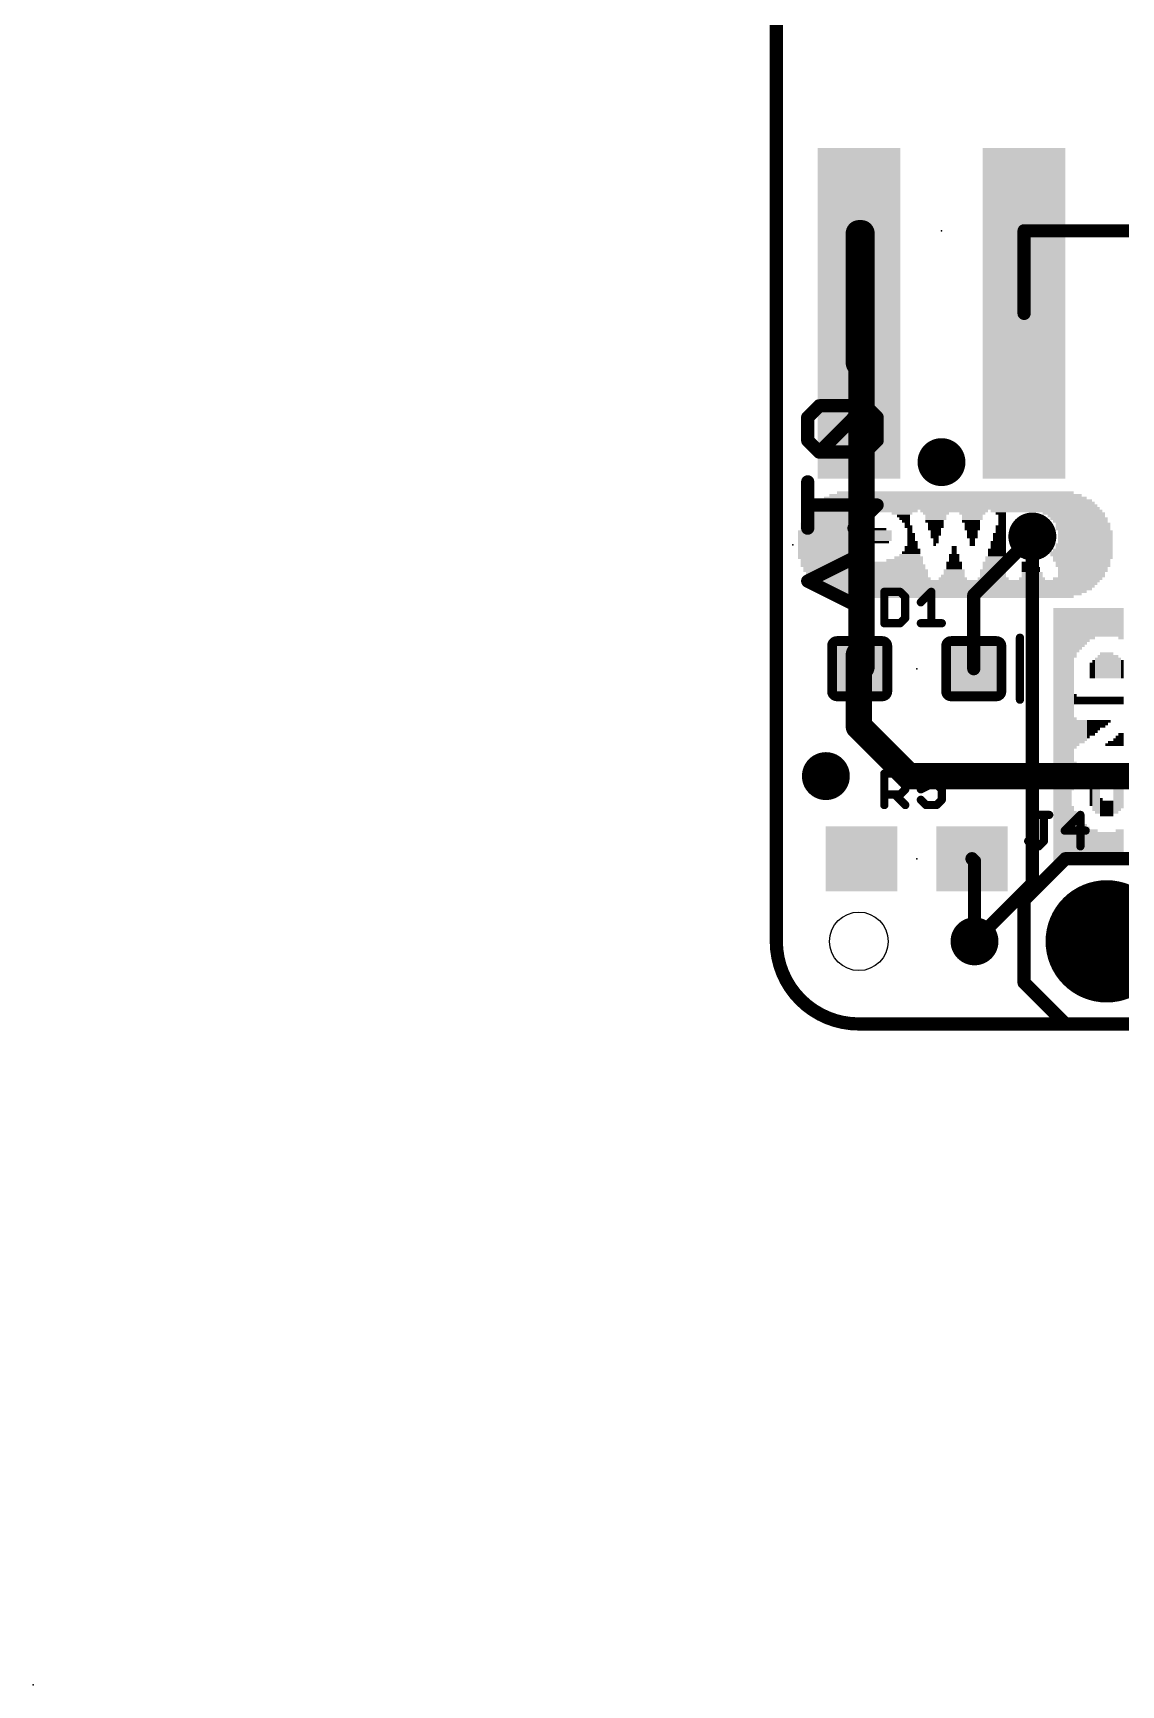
# Model space of a CAD drawing. Extents: x -11.4 to 25.5, y -10.2 to 36.9.
# Drawn here: x -11.43 to 5.3, y -10.16 to 15.23 of the extents above; entities that cross this region are included whole.
import ezdxf

# ---------------------------------------------------------------- set-up
doc = ezdxf.new("R2010")
doc.units = 0
for name, color, linetype in [('1', 12, 'CONTINUOUS'), ('16', 132, 'CONTINUOUS'), ('17', 110, 'CONTINUOUS'), ('18', 110, 'CONTINUOUS'), ('20', 53, 'CONTINUOUS'), ('21', 41, 'CONTINUOUS'), ('23', 53, 'CONTINUOUS'), ('25', 253, 'CONTINUOUS'), ('31', 253, 'CONTINUOUS')]:
    doc.layers.add(name, color=color, linetype=linetype)

# ---------------------------------------------------------------- blocks, each defined once
blk = doc.blocks.new('RECT160000X160000R30')
at = {"const_width": 0.15}
blk.add_lwpolyline([(0.425, -0.35), (0.425, 0.35, 0.4142), (0.35, 0.425), (-0.35, 0.425, 0.4142), (-0.425, 0.35), (-0.425, -0.35, 0.4142), (-0.35, -0.425), (0.35, -0.425, 0.4142)], format="xyb", close=True, dxfattribs=at)
blk.add_solid([(-0.3754, -0.3754), (0.3754, -0.3754), (-0.3754, 0.3754), (0.3754, 0.3754)])
blk = doc.blocks.new('ROUNDP')
at = {"const_width": 0.5}
blk.add_lwpolyline([(0, -0.25, 1), (0, 0.25, 1), (0, -0.25)], format="xyb", dxfattribs=at)
blk = doc.blocks.new('RECT')
blk.add_solid([(-0.5, -0.5), (0.5, -0.5), (-0.5, 0.5), (0.5, 0.5)])
blk = doc.blocks.new('ROUNDV')
at = {"const_width": 0.5}
blk.add_lwpolyline([(0, -0.25, 1), (0, 0.25, 1), (0, -0.25)], format="xyb", dxfattribs=at)

msp = doc.modelspace()

# ---------------------------------------------------------------- linework, layer by layer
at = {"layer": '1'}
for points, const_width in [([(0, 1.27), (0, 24.13)], 0.2032), ([(1.309, 12.153), (1.27, 12.153)], 0.4064), ([(1.27, 12.153), (1.27, 10.922)], 0.4064), ([(1.309, 12.153), (1.309, 5.488)], 0.4064), ([(3.81, 10.922), (3.81, 12.192)], 0.2032), ([(3.81, 12.192), (6.135, 12.192)], 0.2032), ([(1.27, 10.922), (1.27, 10.16)], 0.4064), ([(3.036, 6.592), (3.937, 7.493)], 0.2032), ([(3.036, 5.461), (3.036, 6.592)], 0.2032), ([(1.27, 4.572), (1.27, 5.676)], 0.4064), ([(1.27, 5.676), (1.282, 5.676)], 0.4064), ([(1.282, 5.676), (1.282, 5.461)], 0.4064), ([(1.309, 5.488), (1.282, 5.461)], 0.4064), ([(2.032, 3.81), (1.27, 4.572)], 0.4064), ([(6.35, 3.81), (2.032, 3.81)], 0.4064), ([(3.048, 2.501), (3.009, 2.54)], 0.2032), ([(3.048, 1.27), (3.048, 2.501)], 0.2032), ([(24.13, 0), (1.27, 0)], 0.2032)]:
    msp.add_lwpolyline(points, dxfattribs=dict(at, const_width=const_width))
for points, const_width in [([(1.27, 12.2546, 1), (1.27, 12.0514)], 0.2032), ([(1.3716, 12.153, 1), (1.1684, 12.153)], 0.2032), ([(1.4106, 12.153, 1), (1.2074, 12.153)], 0.2032), ([(1.309, 12.0514, 1), (1.309, 12.2546)], 0.2032), ([(3.8608, 12.192, 1), (3.7592, 12.192)], 0.1016), ([(3.81, 12.2428, 1), (3.81, 12.1412)], 0.1016), ([(1.3716, 10.922, 1), (1.1684, 10.922)], 0.2032), ([(1.1684, 10.922, 1), (1.3716, 10.922)], 0.2032), ([(3.7592, 10.922, 1), (3.8608, 10.922)], 0.1016), ([(1.1684, 10.16, 1), (1.3716, 10.16)], 0.2032), ([(3.9729, 7.4571, 1), (3.9011, 7.5289)], 0.1016), ([(3.0868, 6.592, 1), (2.9852, 6.592)], 0.1016), ([(3.0001, 6.6279, 1), (3.0719, 6.5561)], 0.1016), ([(1.3716, 5.676, 1), (1.1684, 5.676)], 0.2032), ([(1.27, 5.7776, 1), (1.27, 5.5744)], 0.2032), ([(1.3836, 5.676, 1), (1.1804, 5.676)], 0.2032), ([(1.282, 5.5744, 1), (1.282, 5.7776)], 0.2032), ([(1.2102, 5.5328, 1), (1.3538, 5.3892)], 0.2032), ([(1.2074, 5.488, 1), (1.4106, 5.488)], 0.2032), ([(1.3808, 5.4162, 1), (1.2372, 5.5598)], 0.2032), ([(1.1804, 5.461, 1), (1.3836, 5.461)], 0.2032), ([(2.9852, 5.461, 1), (3.0868, 5.461)], 0.1016), ([(1.1684, 4.572, 1), (1.3716, 4.572)], 0.2032), ([(1.3418, 4.6438, 1), (1.1982, 4.5002)], 0.2032), ([(2.032, 3.9116, 1), (2.032, 3.7084)], 0.2032), ([(1.9602, 3.7382, 1), (2.1038, 3.8818)], 0.2032), ([(3.0449, 2.5759, 1), (2.9731, 2.5041)], 0.1016), ([(3.0988, 2.501, 1), (2.9972, 2.501)], 0.1016), ([(3.0121, 2.4651, 1), (3.0839, 2.5369)], 0.1016), ([(0, 1.27, 0.4142), (1.27, 0)], 0.2032), ([(0.0508, 1.27, 1), (-0.0508, 1.27)], 0.1016), ([(-0.0508, 1.27, 1), (0.0508, 1.27)], 0.1016), ([(2.9972, 1.27, 1), (3.0988, 1.27)], 0.1016), ([(1.27, 0.0508, 1), (1.27, -0.0508)], 0.1016), ([(1.27, -0.0508, 1), (1.27, 0.0508)], 0.1016)]:
    msp.add_lwpolyline(points, format="xyb", dxfattribs=dict(at, const_width=const_width))
at = {"layer": '16', "const_width": 0.2032}
for points in [[(0, 24.13), (0, 1.27)], [(0.6606, 9.5022), (0.4826, 9.3243)], [(0.4826, 9.3243), (0.4826, 8.9683)], [(1.3724, 9.5022), (0.6606, 9.5022)], [(0.6606, 8.7904), (1.3724, 9.5022)], [(1.5503, 9.3243), (1.3724, 9.5022)], [(1.5503, 8.9683), (1.5503, 9.3243)], [(0.4826, 8.9683), (0.6606, 8.7904)], [(0.6606, 8.7904), (1.3724, 8.7904)], [(1.3724, 8.7904), (1.5503, 8.9683)], [(0.4826, 7.621), (0.4826, 8.3328)], [(1.5503, 7.9769), (0.4826, 7.9769)], [(1.1944, 7.621), (1.5503, 7.9769)], [(3.937, 7.493), (3.937, 2.159)], [(0.4826, 6.8075), (1.1944, 7.1634)], [(1.1944, 6.4516), (0.4826, 6.8075)], [(3.937, 2.159), (3.048, 1.27)], [(1.27, 0), (24.13, 0)]]:
    msp.add_lwpolyline(points, dxfattribs=at)
at = {"layer": '16'}
for points, const_width in [([(0.5334, 9.3243, 1), (0.4318, 9.3243)], 0.1016), ([(0.4467, 9.3602, 1), (0.5185, 9.2883)], 0.1016), ([(0.6606, 9.553, 1), (0.6606, 9.4514)], 0.1016), ([(0.6965, 9.4663, 1), (0.6246, 9.5381)], 0.1016), ([(1.4083, 9.5381, 1), (1.3364, 9.4663)], 0.1016), ([(1.4083, 9.4663, 1), (1.3364, 9.5381)], 0.1016), ([(1.3724, 9.4514, 1), (1.3724, 9.553)], 0.1016), ([(1.6011, 9.3243, 1), (1.4995, 9.3243)], 0.1016), ([(1.5144, 9.2883, 1), (1.5862, 9.3602)], 0.1016), ([(0.5185, 9.0043, 1), (0.4467, 8.9324)], 0.1016), ([(0.4318, 8.9683, 1), (0.5334, 8.9683)], 0.1016), ([(0.6606, 8.8412, 1), (0.6606, 8.7396)], 0.1016), ([(1.3724, 8.7396, 1), (1.3724, 8.8412)], 0.1016), ([(1.4995, 8.9683, 1), (1.6011, 8.9683)], 0.1016), ([(1.5862, 8.9324, 1), (1.5144, 9.0043)], 0.1016), ([(0.6246, 8.8263, 1), (0.6965, 8.7545)], 0.1016), ([(0.6246, 8.7545, 1), (0.6965, 8.8263)], 0.1016), ([(1.3364, 8.8263, 1), (1.4083, 8.7545)], 0.1016), ([(0.5334, 8.3328, 1), (0.4318, 8.3328)], 0.1016), ([(0.4826, 8.0277, 1), (0.4826, 7.9261)], 0.1016), ([(1.5862, 7.941, 1), (1.5144, 8.0128)], 0.1016), ([(1.5503, 7.9261, 1), (1.5503, 8.0277)], 0.1016), ([(0.4318, 7.621, 1), (0.5334, 7.621)], 0.1016), ([(1.1585, 7.6569, 1), (1.2303, 7.5851)], 0.1016), ([(3.9878, 7.493, 1), (3.8862, 7.493)], 0.1016), ([(1.2171, 7.118, 1), (1.1717, 7.2088)], 0.1016), ([(0.5053, 6.8529, 1), (0.4599, 6.7621)], 0.1016), ([(0.4599, 6.8529, 1), (0.5053, 6.7621)], 0.1016), ([(1.1717, 6.4062, 1), (1.2171, 6.497)], 0.1016), ([(3.8862, 2.159, 1), (3.9878, 2.159)], 0.1016), ([(3.9729, 2.1231, 1), (3.9011, 2.1949)], 0.1016), ([(0, 1.27, 0.4142), (1.27, 0)], 0.2032), ([(0.0508, 1.27, 1), (-0.0508, 1.27)], 0.1016), ([(-0.0508, 1.27, 1), (0.0508, 1.27)], 0.1016), ([(3.0121, 1.3059, 1), (3.0839, 1.2341)], 0.1016), ([(1.27, 0.0508, 1), (1.27, -0.0508)], 0.1016), ([(1.27, -0.0508, 1), (1.27, 0.0508)], 0.1016)]:
    msp.add_lwpolyline(points, format="xyb", dxfattribs=dict(at, const_width=const_width))
at = {"layer": '20', "const_width": 0.2032}
for points in [[(0, 24.13), (0, 1.27)], [(1.27, 0), (24.13, 0)]]:
    msp.add_lwpolyline(points, dxfattribs=at)
at = {"layer": '20'}
for points, const_width in [([(0, 1.27, 0.4142), (1.27, 0)], 0.2032), ([(0.0508, 1.27, 1), (-0.0508, 1.27)], 0.1016), ([(-0.0508, 1.27, 1), (0.0508, 1.27)], 0.1016), ([(1.27, 0.0508, 1), (1.27, -0.0508)], 0.1016), ([(1.27, -0.0508, 1), (1.27, 0.0508)], 0.1016)]:
    msp.add_lwpolyline(points, format="xyb", dxfattribs=dict(at, const_width=const_width))
msp.add_circle((1.27, 1.27), 0.45, dxfattribs=at)
at = {"layer": '21'}
for points, const_width in [([(3.7783, 5.9373, 1), (3.7147, 5.9373)], 0.0635), ([(3.7147, 4.9848, 1), (3.7783, 4.9848)], 0.0635), ([(4.445, 2.5908, 1), (4.445, 2.4892)], 0.1016), ([(4.4809, 2.5041, 1), (4.4091, 2.5759)], 0.1016), ([(3.8608, 1.905, 1), (3.7592, 1.905)], 0.1016), ([(3.7741, 1.9409, 1), (3.8459, 1.8691)], 0.1016), ([(3.8459, 0.6709, 1), (3.7741, 0.5991)], 0.1016), ([(3.7592, 0.635, 1), (3.8608, 0.635)], 0.1016), ([(4.445, 0.0508, 1), (4.445, -0.0508)], 0.1016), ([(4.4091, -0.0359, 1), (4.4809, 0.0359)], 0.1016)]:
    msp.add_lwpolyline(points, format="xyb", dxfattribs=dict(at, const_width=const_width))
for points, const_width in [([(3.7465, 5.9373), (3.7465, 4.9848)], 0.127), ([(4.445, 2.54), (3.81, 1.905)], 0.2032), ([(4.445, 2.54), (5.715, 2.54)], 0.2032), ([(3.81, 1.905), (3.81, 0.635)], 0.2032), ([(3.81, 0.635), (4.445, 0)], 0.2032), ([(5.715, 0), (4.445, 0)], 0.2032)]:
    msp.add_lwpolyline(points, dxfattribs=dict(at, const_width=const_width))
at = {"layer": '23'}
for p in [(2.54, 12.192), (0.254, 7.366), (2.159, 5.461), (2.159, 2.54), (5.08, 2.032), (5.08, 1.27), (-11.43, -10.16)]:
    msp.add_point(p, dxfattribs=at)
at = {"layer": '25', "const_width": 0.127}
for points in [[(1.6612, 6.6425), (1.6612, 6.1595)], [(1.9027, 6.6425), (1.6612, 6.6425)], [(1.9832, 6.562), (1.9027, 6.6425)], [(1.9832, 6.24), (1.9832, 6.562)], [(2.2225, 6.4815), (2.3835, 6.6425)], [(2.3835, 6.6425), (2.3835, 6.1595)], [(1.6612, 6.1595), (1.9027, 6.1595)], [(1.9027, 6.1595), (1.9832, 6.24)], [(2.2225, 6.1595), (2.5445, 6.1595)], [(1.6612, 3.3655), (1.6612, 3.8485)], [(1.6612, 3.8485), (1.9027, 3.8485)], [(1.9027, 3.8485), (1.9832, 3.768)], [(1.9832, 3.768), (1.9832, 3.607)], [(2.5445, 3.8485), (2.2225, 3.8485)], [(2.2225, 3.8485), (2.2225, 3.607)], [(1.9027, 3.5265), (1.6612, 3.5265)], [(1.8222, 3.5265), (1.9832, 3.3655)], [(1.9832, 3.607), (1.9027, 3.5265)], [(2.2225, 3.607), (2.3835, 3.6875)], [(2.3835, 3.6875), (2.464, 3.6875)], [(2.464, 3.6875), (2.5445, 3.607)], [(2.5445, 3.607), (2.5445, 3.446)], [(2.303, 3.3655), (2.2225, 3.446)], [(2.464, 3.3655), (2.303, 3.3655)], [(2.5445, 3.446), (2.464, 3.3655)], [(4.0345, 3.2135), (4.1955, 3.2135)], [(4.115, 2.811), (4.115, 3.2135)], [(4.6763, 3.2135), (4.4348, 2.972)], [(4.6763, 2.7305), (4.6763, 3.2135)], [(3.8735, 2.811), (3.954, 2.7305)], [(3.954, 2.7305), (4.0345, 2.7305)], [(4.0345, 2.7305), (4.115, 2.811)], [(4.4348, 2.972), (4.7568, 2.972)]]:
    msp.add_lwpolyline(points, dxfattribs=at)
at = {"layer": '25', "const_width": 0.0635}
for points in [[(1.6929, 6.6425, 1), (1.6294, 6.6425)], [(1.6612, 6.6743, 1), (1.6612, 6.6108)], [(1.9251, 6.665, 1), (1.8802, 6.6201)], [(1.9027, 6.6108, 1), (1.9027, 6.6743)], [(2.0149, 6.562, 1), (1.9514, 6.562)], [(1.9607, 6.5396, 1), (2.0056, 6.5845)], [(2.4153, 6.6425, 1), (2.3518, 6.6425)], [(2.406, 6.6201, 1), (2.3611, 6.665)], [(2.2, 6.504, 1), (2.245, 6.4591)], [(1.6612, 6.1913, 1), (1.6612, 6.1278)], [(1.6294, 6.1595, 1), (1.6929, 6.1595)], [(1.8802, 6.182, 1), (1.9251, 6.137)], [(1.9027, 6.1278, 1), (1.9027, 6.1913)], [(1.9514, 6.24, 1), (2.0149, 6.24)], [(2.0056, 6.2175, 1), (1.9607, 6.2625)], [(2.2225, 6.1913, 1), (2.2225, 6.1278)], [(2.3518, 6.1595, 1), (2.4153, 6.1595)], [(2.5445, 6.1278, 1), (2.5445, 6.1913)], [(1.6612, 3.8803, 1), (1.6612, 3.8168)], [(1.6929, 3.8485, 1), (1.6294, 3.8485)], [(1.9251, 3.871, 1), (1.8802, 3.8261)], [(1.9027, 3.8168, 1), (1.9027, 3.8803)], [(2.0149, 3.768, 1), (1.9514, 3.768)], [(1.9607, 3.7456, 1), (2.0056, 3.7905)], [(2.2543, 3.8485, 1), (2.1907, 3.8485)], [(2.2225, 3.8803, 1), (2.2225, 3.8168)], [(2.5445, 3.8168, 1), (2.5445, 3.8803)], [(1.6612, 3.5583, 1), (1.6612, 3.4948)], [(1.8446, 3.549, 1), (1.7997, 3.5041)], [(1.8802, 3.549, 1), (1.9251, 3.5041)], [(1.9027, 3.4948, 1), (1.9027, 3.5583)], [(1.9514, 3.607, 1), (2.0149, 3.607)], [(2.0056, 3.5846, 1), (1.9607, 3.6295)], [(2.1907, 3.607, 1), (2.2543, 3.607)], [(2.2083, 3.6354, 1), (2.2367, 3.5786)], [(2.3835, 3.7193, 1), (2.3835, 3.6558)], [(2.3977, 3.6591, 1), (2.3693, 3.7159)], [(2.4865, 3.71, 1), (2.4416, 3.6651)], [(2.464, 3.6558, 1), (2.464, 3.7193)], [(2.5763, 3.607, 1), (2.5128, 3.607)], [(2.5221, 3.5846, 1), (2.567, 3.6295)], [(1.6294, 3.3655, 1), (1.6929, 3.3655)], [(1.9607, 3.343, 1), (2.0056, 3.388)], [(2.245, 3.4685, 1), (2.2, 3.4235)], [(2.303, 3.3973, 1), (2.303, 3.3338)], [(2.2805, 3.343, 1), (2.3255, 3.388)], [(2.4416, 3.388, 1), (2.4865, 3.343)], [(2.464, 3.3338, 1), (2.464, 3.3973)], [(2.5128, 3.446, 1), (2.5763, 3.446)], [(2.567, 3.4235, 1), (2.5221, 3.4685)], [(4.0345, 3.2453, 1), (4.0345, 3.1818)], [(4.1468, 3.2135, 1), (4.0833, 3.2135)], [(4.1955, 3.1818, 1), (4.1955, 3.2453)], [(4.7081, 3.2135, 1), (4.6446, 3.2135)], [(4.6988, 3.1911, 1), (4.6539, 3.236)], [(3.896, 2.8335, 1), (3.851, 2.7885)], [(3.954, 2.7623, 1), (3.954, 2.6987)], [(4.0345, 2.6987, 1), (4.0345, 2.7623)], [(4.0833, 2.811, 1), (4.1468, 2.811)], [(4.1375, 2.7885, 1), (4.0926, 2.8335)], [(4.4348, 3.0038, 1), (4.4348, 2.9403)], [(4.4124, 2.9945, 1), (4.4573, 2.9496)], [(4.7568, 2.9403, 1), (4.7568, 3.0038)], [(3.9315, 2.708, 1), (3.9765, 2.753)], [(4.0121, 2.753, 1), (4.057, 2.708)], [(4.6446, 2.7305, 1), (4.7081, 2.7305)]]:
    msp.add_lwpolyline(points, format="xyb", dxfattribs=at)

# ---------------------------------------------------------------- block references
at = {"layer": '1', "xscale": 1.27, "yscale": 5.08}
msp.add_blockref('RECT', (1.27, 10.922), dxfattribs=at)
at = {"layer": '1', "xscale": 1.27, "yscale": 5.08, "rotation": 180}
msp.add_blockref('RECT', (3.81, 10.922), dxfattribs=at)
at = {"layer": '1', "rotation": 270}
for p in [(1.282, 5.461), (3.036, 5.461)]:
    msp.add_blockref('RECT160000X160000R30', p, dxfattribs=at)
at = {"layer": '1', "xscale": 1.1}
for p in [(1.309, 2.54), (3.009, 2.54)]:
    msp.add_blockref('RECT', p, dxfattribs=at)
at = {"layer": '17', "xscale": 1.8796, "yscale": 1.8796, "rotation": 90}
msp.add_blockref('ROUNDP', (5.08, 1.27), dxfattribs=at)
msp.add_blockref('ROUNDP', (5.08, 1.27), dxfattribs=at)
at = {"layer": '18', "xscale": 0.7366, "yscale": 0.7366}
for p in [(2.54, 8.636), (2.54, 8.636), (3.937, 7.493), (3.937, 7.493), (0.762, 3.81), (0.762, 3.81), (3.048, 1.27), (3.048, 1.27)]:
    msp.add_blockref('ROUNDV', p, dxfattribs=at)
at = {"layer": '21', "yscale": 0.04}
for p, xscale in [((2.754, 8.126), 3.88), ((2.754, 8.166), 3.64), ((1.334, 7.886), 1.68), ((2.754, 7.926), 4.44), ((2.754, 7.966), 4.36), ((2.754, 8.006), 4.28), ((2.754, 8.046), 4.2), ((2.754, 8.086), 4.04), ((2.734, 7.886), 1.04), ((4.154, 7.886), 1.72), ((0.794, 7.686), 0.84), ((0.794, 7.646), 0.84), ((0.794, 7.606), 0.84), ((0.814, 7.766), 0.8), ((0.814, 7.726), 0.8), ((0.834, 7.846), 0.76), ((0.834, 7.806), 0.76), ((1.574, 7.606), 0.24), ((1.934, 7.846), 0.32), ((1.954, 7.806), 0.2), ((1.974, 7.766), 0.16), ((1.994, 7.726), 0.12), ((2.014, 7.686), 0.08), ((2.034, 7.646), 0.12), ((2.054, 7.606), 0.08), ((2.454, 7.846), 0.4), ((2.454, 7.806), 0.32), ((2.454, 7.766), 0.32), ((2.434, 7.726), 0.28), ((2.454, 7.686), 0.24), ((2.454, 7.646), 0.24), ((2.434, 7.606), 0.2), ((3.014, 7.846), 0.4), ((3.014, 7.806), 0.32), ((3.014, 7.766), 0.32), ((2.994, 7.726), 0.28), ((3.014, 7.686), 0.24), ((3.014, 7.646), 0.24), ((3.014, 7.606), 0.24), ((3.454, 7.846), 0.16), ((3.454, 7.646), 0.16), ((3.454, 7.606), 0.16), ((3.474, 7.806), 0.12), ((3.474, 7.766), 0.12), ((3.474, 7.726), 0.12), ((3.474, 7.686), 0.12), ((3.894, 7.606), 0.24), ((4.574, 7.846), 0.96), ((4.614, 7.806), 0.88), ((4.654, 7.766), 0.88), ((4.674, 7.726), 0.84), ((4.714, 7.686), 0.84), ((4.714, 7.646), 0.84), ((4.714, 7.606), 0.84), ((0.774, 7.566), 0.88), ((0.774, 7.526), 0.88), ((0.774, 7.486), 0.88), ((0.774, 7.446), 0.88), ((0.774, 7.406), 0.88), ((0.774, 7.366), 0.88), ((1.614, 7.566), 0.32), ((1.614, 7.526), 0.32), ((1.614, 7.486), 0.32), ((1.614, 7.446), 0.32), ((1.594, 7.406), 0.28), ((2.054, 7.566), 0.08), ((2.074, 7.526), 0.12), ((2.074, 7.486), 0.12), ((2.074, 7.446), 0.12), ((2.094, 7.406), 0.16), ((2.094, 7.366), 0.16), ((2.454, 7.566), 0.16), ((2.454, 7.526), 0.16), ((2.434, 7.486), 0.12), ((2.454, 7.446), 0.08), ((2.454, 7.406), 0.08), ((2.434, 7.366), 0.04), ((3.014, 7.566), 0.16), ((3.014, 7.526), 0.16), ((3.014, 7.486), 0.16), ((3.014, 7.446), 0.08), ((3.014, 7.406), 0.08), ((3.014, 7.366), 0.08), ((3.414, 7.406), 0.24), ((3.414, 7.366), 0.24), ((3.434, 7.526), 0.2), ((3.434, 7.486), 0.2), ((3.434, 7.446), 0.2), ((3.454, 7.566), 0.16), ((3.914, 7.566), 0.28), ((3.934, 7.526), 0.32), ((3.934, 7.486), 0.32), ((3.914, 7.446), 0.28), ((3.914, 7.406), 0.28), ((4.734, 7.366), 0.88), ((4.754, 7.566), 0.84), ((4.754, 7.526), 0.84), ((4.754, 7.486), 0.84), ((4.754, 7.446), 0.84), ((4.754, 7.406), 0.84), ((0.774, 7.326), 0.88), ((0.774, 7.286), 0.88), ((0.774, 7.246), 0.88), ((0.774, 7.206), 0.88), ((0.774, 7.166), 0.88), ((0.794, 7.126), 0.84), ((1.974, 7.126), 0.56), ((2.034, 7.166), 0.44), ((2.054, 7.206), 0.32), ((2.074, 7.246), 0.28), ((2.074, 7.326), 0.2), ((2.094, 7.286), 0.24), ((2.734, 7.206), 0.16), ((2.734, 7.166), 0.16), ((2.734, 7.126), 0.16), ((2.734, 7.326), 0.08), ((2.734, 7.286), 0.08), ((2.734, 7.246), 0.08), ((3.374, 7.166), 0.32), ((3.374, 7.126), 0.32), ((3.394, 7.286), 0.28), ((3.394, 7.246), 0.28), ((3.394, 7.206), 0.28), ((3.414, 7.326), 0.24), ((4.694, 7.246), 0.96), ((4.694, 7.206), 0.96), ((4.714, 7.286), 0.92), ((4.714, 7.166), 0.92), ((4.694, 7.126), 0.88), ((4.734, 7.326), 0.88), ((0.794, 7.086), 0.84), ((0.794, 7.046), 0.84), ((0.814, 7.006), 0.8), ((0.814, 6.966), 0.8), ((0.834, 6.926), 0.76), ((0.834, 6.886), 0.76), ((0.874, 6.846), 0.76), ((1.894, 6.846), 0.96), ((1.854, 7.086), 0.8), ((1.874, 7.046), 0.84), ((1.874, 7.006), 0.84), ((1.894, 6.966), 0.88), ((1.894, 6.926), 0.88), ((1.894, 6.886), 0.88), ((2.714, 6.846), 0.44), ((2.714, 6.886), 0.36), ((2.734, 6.966), 0.32), ((2.734, 6.926), 0.32), ((2.734, 7.086), 0.24), ((2.734, 7.046), 0.24), ((2.734, 7.006), 0.24), ((3.334, 6.846), 0.48), ((3.334, 6.966), 0.4), ((3.334, 6.926), 0.4), ((3.334, 6.886), 0.4), ((3.354, 7.086), 0.36), ((3.354, 7.046), 0.36), ((3.354, 7.006), 0.36), ((3.934, 6.846), 0.4), ((3.894, 7.086), 0.24), ((3.894, 7.046), 0.24), ((3.914, 7.006), 0.28), ((3.914, 6.966), 0.28), ((3.934, 6.926), 0.32), ((3.934, 6.886), 0.32), ((4.634, 6.846), 0.76), ((4.714, 7.086), 0.84), ((4.714, 7.046), 0.84), ((4.714, 7.006), 0.76), ((4.714, 6.966), 0.76), ((4.694, 6.926), 0.72), ((4.694, 6.886), 0.72), ((2.754, 6.806), 4.44), ((2.754, 6.766), 4.36), ((2.754, 6.726), 4.28), ((2.754, 6.686), 4.2), ((2.754, 6.646), 4.04), ((2.754, 6.606), 3.88), ((2.754, 6.566), 3.64)]:
    msp.add_blockref('RECT', p, dxfattribs=dict(at, xscale=xscale))
at = {"layer": '21', "yscale": 0.04, "rotation": 90}
for p, xscale in [((4.28, 4.452), 3.88), ((4.32, 4.452), 3.88), ((4.36, 4.452), 3.88), ((4.4, 4.452), 3.88), ((4.44, 4.452), 3.88), ((4.48, 4.452), 3.88), ((4.52, 4.452), 3.88), ((4.56, 4.992), 2.8), ((4.6, 6.012), 0.76), ((4.64, 6.052), 0.68), ((4.68, 6.072), 0.64), ((4.72, 6.092), 0.6), ((4.76, 6.112), 0.56), ((4.8, 6.132), 0.52), ((4.84, 6.152), 0.48), ((4.88, 6.152), 0.48), ((4.92, 6.172), 0.44), ((4.96, 6.172), 0.44), ((5, 6.172), 0.44), ((5.04, 6.172), 0.44), ((5.08, 6.172), 0.44), ((5.12, 6.172), 0.44), ((5.16, 6.172), 0.44), ((5.2, 6.172), 0.44), ((5.24, 6.172), 0.44), ((5.28, 6.152), 0.48), ((5.32, 6.152), 0.48), ((4.88, 5.452), 0.28), ((4.92, 5.472), 0.32), ((4.96, 5.492), 0.36), ((5, 5.512), 0.4), ((5.04, 5.512), 0.4), ((5.08, 5.512), 0.4), ((5.12, 5.512), 0.4), ((5.16, 5.512), 0.4), ((5.2, 5.492), 0.36), ((5.24, 5.492), 0.36), ((5.28, 5.472), 0.32), ((5.32, 5.452), 0.28), ((4.84, 5.432), 0.24), ((4.6, 4.992), 0.16), ((4.64, 4.972), 0.12), ((4.68, 4.972), 0.12), ((4.72, 4.972), 0.12), ((4.76, 4.972), 0.12), ((4.8, 4.972), 0.12), ((4.84, 4.972), 0.12), ((4.88, 4.972), 0.12), ((4.92, 4.972), 0.12), ((4.96, 4.972), 0.12), ((5, 4.972), 0.12), ((5.04, 4.972), 0.12), ((5.08, 4.972), 0.12), ((5.12, 4.972), 0.12), ((5.16, 4.972), 0.12), ((5.2, 4.972), 0.12), ((5.24, 4.972), 0.12), ((5.28, 4.972), 0.12), ((5.32, 4.972), 0.12), ((4.6, 4.472), 0.48), ((4.64, 4.472), 0.4), ((4.68, 4.492), 0.36), ((4.72, 4.492), 0.36), ((4.76, 4.512), 0.32), ((4.8, 4.532), 0.28), ((4.84, 4.552), 0.24), ((4.88, 4.552), 0.24), ((4.92, 4.572), 0.2), ((4.96, 4.592), 0.16), ((5, 4.612), 0.12), ((5.04, 4.612), 0.12), ((5.08, 4.632), 0.08), ((5.12, 4.652), 0.04), ((5.12, 4.312), 0.08), ((5.16, 4.312), 0.08), ((5.2, 4.332), 0.12), ((5.24, 4.352), 0.16), ((5.28, 4.372), 0.2), ((5.32, 4.372), 0.2), ((5.08, 4.292), 0.04), ((4.6, 3.872), 0.32), ((4.64, 3.892), 0.2), ((4.68, 3.912), 0.16), ((4.72, 3.912), 0.16), ((4.76, 3.912), 0.16), ((4.8, 3.912), 0.16), ((4.84, 3.892), 0.2), ((4.88, 3.632), 0.72), ((4.92, 3.612), 0.76), ((4.96, 3.612), 0.76), ((5, 3.912), 0.16), ((5.04, 3.932), 0.12), ((5.08, 3.932), 0.12), ((5.12, 3.932), 0.12), ((5.16, 3.932), 0.12), ((5.2, 3.932), 0.12), ((5.24, 3.932), 0.12), ((5.28, 3.932), 0.12), ((5.32, 3.932), 0.12), ((4.84, 3.492), 0.28), ((5.2, 3.432), 0.4), ((5.24, 3.432), 0.4), ((5.28, 3.452), 0.36), ((5.32, 3.472), 0.32), ((4.56, 2.932), 0.84), ((5, 3.332), 0.28), ((5.04, 3.312), 0.24), ((5.08, 3.312), 0.24), ((5.12, 3.312), 0.24), ((5.16, 3.312), 0.24), ((4.6, 2.892), 0.76), ((4.64, 2.852), 0.68), ((4.68, 2.832), 0.64), ((4.72, 2.792), 0.56), ((4.76, 2.792), 0.56), ((4.8, 2.772), 0.52), ((4.84, 2.752), 0.48), ((4.88, 2.752), 0.48), ((4.92, 2.752), 0.48), ((4.96, 2.732), 0.44), ((5, 2.732), 0.44), ((5.04, 2.732), 0.44), ((5.08, 2.732), 0.44), ((5.12, 2.732), 0.44), ((5.16, 2.732), 0.44), ((5.2, 2.732), 0.44), ((5.24, 2.752), 0.48), ((5.28, 2.752), 0.48), ((5.32, 2.752), 0.48)]:
    msp.add_blockref('RECT', p, dxfattribs=dict(at, xscale=xscale))
at = {"layer": '31', "xscale": 1.27, "yscale": 5.08}
msp.add_blockref('RECT', (1.27, 10.922), dxfattribs=at)
at = {"layer": '31', "xscale": 1.27, "yscale": 5.08, "rotation": 180}
msp.add_blockref('RECT', (3.81, 10.922), dxfattribs=at)
at = {"layer": '31', "rotation": 270}
for p in [(1.282, 5.461), (3.036, 5.461)]:
    msp.add_blockref('RECT160000X160000R30', p, dxfattribs=at)
at = {"layer": '31', "xscale": 1.1}
for p in [(1.309, 2.54), (3.009, 2.54)]:
    msp.add_blockref('RECT', p, dxfattribs=at)

doc.saveas('drawing.dxf')
